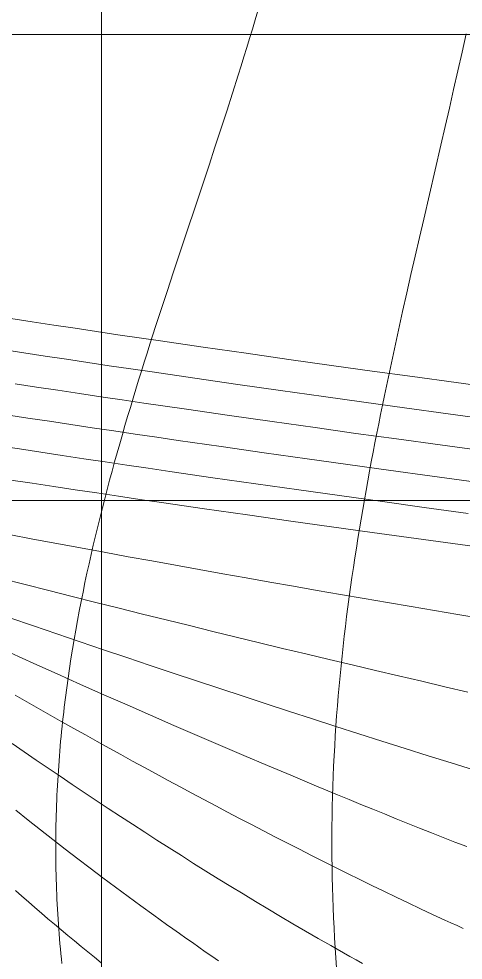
# Model space of a CAD drawing. Extents: x 11249 to 82946, y 15238 to 34763.
# Drawn here: x 55389 to 55628, y 25125 to 25630 of the extents above; entities that cross this region are included whole.
import ezdxf

# ---------------------------------------------------------------- set-up
doc = ezdxf.new("R2010")
doc.units = 0
doc.header["$LTSCALE"] = 250
doc.layers.add('03_Lines_Frames1', color=7, linetype='CONTINUOUS', lineweight=15)
doc.layers.add('03_Lines_Grid', color=253, linetype='CONTINUOUS', lineweight=15)
doc.layers.add('Make2D$Annotation$S0CO1', color=1, linetype='CONTINUOUS', true_color=0xff0000)

# ---------------------------------------------------------------- blocks, each defined once
blk = doc.blocks.new('*U5')
at = {"layer": '03_Lines_Grid'}
blk.add_line((0, -4367.57), (0, 3839.97), dxfattribs=at)
blk = doc.blocks.new('*U6')
at = {"layer": 'Make2D$Annotation$S0CO1', "color": 0, "linetype": 'ByBlock', "lineweight": -2, "transparency": 16777216}
blk.add_blockref('*U5', (3000, 0), dxfattribs=at)

msp = doc.modelspace()

# ---------------------------------------------------------------- linework, layer by layer
at = {"layer": '03_Lines_Frames1', "color": 2}
for points in [[(55412.51, 25123.18), (55412.24, 25125.83), (55411.97, 25128.48), (55411.72, 25131.13), (55411.48, 25133.78), (55411.25, 25136.43), (55411.04, 25139.09), (55410.83, 25141.74), (55410.64, 25144.4), (55410.46, 25147.06), (55410.29, 25149.71), (55410.14, 25152.37), (55409.99, 25155.03), (55409.86, 25157.69), (55409.74, 25160.35), (55409.64, 25163), (55409.54, 25165.66), (55409.46, 25168.32), (55409.39, 25170.98), (55409.33, 25173.63), (55409.28, 25176.29), (55409.24, 25178.95), (55409.22, 25181.61), (55409.21, 25184.27), (55409.21, 25186.93), (55409.22, 25189.59), (55409.25, 25192.25), (55409.28, 25194.9), (55409.33, 25197.56), (55409.39, 25200.22), (55409.46, 25202.88), (55409.54, 25205.52), (55409.63, 25208.16), (55409.74, 25210.8), (55409.85, 25213.45), (55409.98, 25216.09), (55410.12, 25218.73), (55410.27, 25221.37), (55410.43, 25224.01), (55410.6, 25226.65), (55410.78, 25229.28), (55410.97, 25231.92), (55411.18, 25234.56), (55411.39, 25237.19), (55411.62, 25239.83), (55411.85, 25242.46), (55412.1, 25245.09), (55412.35, 25247.7), (55412.62, 25250.31), (55412.9, 25252.92), (55413.18, 25255.52), (55413.48, 25258.13), (55413.78, 25260.73), (55414.42, 25265.94), (55415.1, 25271.14), (55415.82, 25276.33), (55416.58, 25281.52), (55417.37, 25286.71), (55418.19, 25291.83), (55419.05, 25296.96), (55419.94, 25302.07), (55420.87, 25307.18), (55421.82, 25312.28), (55422.81, 25317.38), (55423.84, 25322.47), (55424.89, 25327.56), (55425.96, 25332.59), (55427.06, 25337.61), (55428.18, 25342.63), (55429.34, 25347.64), (55430.52, 25352.64), (55431.72, 25357.64), (55432.96, 25362.63), (55434.21, 25367.62), (55435.48, 25372.56), (55436.77, 25377.49), (55438.08, 25382.41), (55439.41, 25387.33), (55440.77, 25392.25), (55442.14, 25397.16), (55443.53, 25402.06), (55444.94, 25406.96), (55446.35, 25411.83), (55447.79, 25416.69), (55449.23, 25421.54), (55450.7, 25426.39), (55452.17, 25431.24), (55453.66, 25436.08), (55455.16, 25440.92), (55456.68, 25445.76), (55458.2, 25450.57), (55459.73, 25455.39), (55462.81, 25465), (55465.93, 25474.6), (55469.08, 25484.19), (55472.24, 25493.77), (55475.42, 25503.35), (55488.24, 25541.78), (55491.44, 25551.41), (55494.62, 25561.05), (55497.79, 25570.7), (55500.92, 25580.36), (55504.03, 25590.03), (55507.1, 25599.7), (55508.66, 25604.64), (55510.19, 25609.58), (55511.72, 25614.51), (55513.24, 25619.45), (55514.74, 25624.39), (55516.22, 25629.32), (55517.69, 25634.27)], [(55433.53, 25123.64), (55429.94, 25126.56), (55426.35, 25129.49), (55422.78, 25132.44), (55419.21, 25135.39), (55415.65, 25138.35), (55412.11, 25141.32), (55408.58, 25144.3), (55405.05, 25147.29), (55401.54, 25150.29), (55398.03, 25153.3), (55394.53, 25156.32), (55391.04, 25159.35), (55387.55, 25162.39)]]:
    msp.add_lwpolyline(points, dxfattribs=at)
at = {"layer": '03_Lines_Frames1'}
for points in [[(55559.87, 25120.84), (55559.48, 25126.24), (55559.13, 25131.63), (55558.8, 25137.03), (55558.51, 25142.43), (55558.25, 25147.82), (55558.02, 25153.25), (55557.83, 25158.67), (55557.66, 25164.09), (55557.54, 25169.52), (55557.44, 25174.95), (55557.38, 25180.38), (55557.35, 25185.8), (55557.35, 25191.23), (55557.39, 25196.65), (55557.46, 25202.07), (55557.56, 25207.49), (55557.7, 25212.91), (55557.87, 25218.33), (55558.07, 25223.74), (55558.3, 25229.16), (55558.56, 25234.57), (55558.85, 25239.95), (55559.18, 25245.32), (55559.53, 25250.7), (55559.91, 25256.07), (55560.33, 25261.44), (55560.77, 25266.81), (55561.24, 25272.18), (55561.74, 25277.54), (55562.27, 25282.85), (55562.82, 25288.15), (55563.4, 25293.45), (55564, 25298.75), (55564.63, 25304.05), (55565.28, 25309.34), (55565.96, 25314.63), (55566.67, 25319.92), (55567.38, 25325.14), (55568.13, 25330.36), (55568.89, 25335.57), (55569.67, 25340.78), (55570.48, 25345.99), (55571.31, 25351.2), (55572.15, 25356.4), (55573.02, 25361.6), (55573.89, 25366.73), (55574.78, 25371.86), (55575.69, 25376.99), (55576.62, 25382.11), (55577.56, 25387.23), (55578.51, 25392.35), (55579.48, 25397.47), (55580.47, 25402.58), (55581.46, 25407.64), (55582.46, 25412.7), (55583.48, 25417.75), (55584.51, 25422.79), (55585.55, 25427.84), (55586.6, 25432.88), (55587.66, 25437.92), (55588.73, 25442.96), (55590.88, 25452.96), (55593.07, 25462.94), (55595.28, 25472.92), (55597.52, 25482.89), (55599.77, 25492.81), (55602.04, 25502.72), (55604.32, 25512.63), (55606.61, 25522.54), (55615.8, 25562.16), (55618.1, 25572.12), (55620.39, 25582.08), (55622.67, 25592.05), (55624.92, 25602.02), (55627.16, 25611.99), (55629.37, 25621.97)], [(55647.45, 25431.65), (55624.03, 25434.82), (55600.62, 25438.02), (55578.9, 25441.02), (55557.18, 25444.04), (55534.23, 25447.27), (55511.29, 25450.53), (55488.35, 25453.82), (55465.41, 25457.16), (55453.95, 25458.84), (55442.48, 25460.53), (55431.02, 25462.23), (55419.56, 25463.95), (55408.1, 25465.67), (55396.65, 25467.41), (55385.19, 25469.15)], [(55643.2, 25414.92), (55619.75, 25418.1), (55596.3, 25421.31), (55574.55, 25424.32), (55552.8, 25427.35), (55529.82, 25430.59), (55506.84, 25433.86), (55483.87, 25437.17), (55460.9, 25440.52), (55449.42, 25442.21), (55437.94, 25443.9), (55426.46, 25445.61), (55414.98, 25447.33), (55403.51, 25449.06), (55392.03, 25450.81), (55380.56, 25452.56)], [(55638.96, 25398.19), (55615.47, 25401.38), (55591.98, 25404.6), (55570.2, 25407.61), (55548.42, 25410.66), (55525.4, 25413.91), (55502.39, 25417.19), (55479.38, 25420.51), (55467.88, 25422.19), (55456.38, 25423.87), (55444.88, 25425.57), (55433.39, 25427.27), (55421.89, 25428.99), (55410.4, 25430.71), (55398.91, 25432.45), (55387.42, 25434.2)], [(55634.7, 25381.45), (55611.18, 25384.65), (55587.66, 25387.88), (55565.84, 25390.9), (55544.03, 25393.96), (55520.98, 25397.22), (55497.94, 25400.51), (55474.9, 25403.85), (55463.38, 25405.53), (55451.86, 25407.22), (55440.35, 25408.92), (55428.83, 25410.63), (55417.32, 25412.35), (55405.81, 25414.09), (55394.3, 25415.83), (55382.8, 25417.59)], [(55630.45, 25364.7), (55606.89, 25367.91), (55583.33, 25371.15), (55561.49, 25374.19), (55539.64, 25377.25), (55516.56, 25380.52), (55493.48, 25383.83), (55470.4, 25387.17), (55458.87, 25388.86), (55447.33, 25390.56), (55435.8, 25392.27), (55424.27, 25393.98), (55412.74, 25395.71), (55401.22, 25397.45), (55389.69, 25399.21), (55378.17, 25400.97)], [(55649.78, 25344.75), (55626.19, 25347.95), (55602.59, 25351.17), (55579, 25354.42), (55557.12, 25357.46), (55535.25, 25360.54), (55512.13, 25363.82), (55489.01, 25367.14), (55465.91, 25370.49), (55454.36, 25372.19), (55442.81, 25373.89), (55431.26, 25375.61), (55419.71, 25377.33), (55408.16, 25379.07), (55396.62, 25380.82), (55385.08, 25382.57)], [(55637.58, 25308.27), (55625.01, 25310.39), (55612.43, 25312.52), (55599.85, 25314.66), (55587.25, 25316.82), (55574.65, 25318.99), (55562.02, 25321.17), (55549.4, 25323.37), (55536.75, 25325.58), (55524.11, 25327.8), (55511.44, 25330.04), (55498.78, 25332.3), (55486.1, 25334.57), (55473.41, 25336.85), (55460.7, 25339.15), (55448, 25341.46), (55435.27, 25343.79), (55422.54, 25346.14), (55409.77, 25348.51), (55397, 25350.89), (55384.23, 25353.29)], [(55630.32, 25268.87), (55617.94, 25271.73), (55605.55, 25274.61), (55593.15, 25277.51), (55580.73, 25280.43), (55568.31, 25283.36), (55555.86, 25286.32), (55543.41, 25289.3), (55530.94, 25292.29), (55518.46, 25295.3), (55505.96, 25298.34), (55493.46, 25301.39), (55480.93, 25304.46), (55468.4, 25307.55), (55455.84, 25310.67), (55443.28, 25313.79), (55430.69, 25316.95), (55418.1, 25320.12), (55405.45, 25323.32), (55392.8, 25326.54), (55380.15, 25329.78)], [(55633.78, 25227.01), (55621.4, 25230.84), (55609.01, 25234.7), (55596.61, 25238.59), (55584.22, 25242.51), (55571.81, 25246.46), (55559.41, 25250.44), (55546.98, 25254.44), (55534.56, 25258.47), (55522.12, 25262.52), (55509.68, 25266.6), (55497.22, 25270.7), (55484.77, 25274.82), (55472.29, 25278.97), (55459.82, 25283.14), (55447.32, 25287.34), (55434.83, 25291.56), (55422.3, 25295.81), (55409.79, 25300.08), (55397.22, 25304.39), (55384.65, 25308.71)], [(55629.69, 25185.95), (55623.37, 25188.41), (55617.06, 25190.88), (55610.75, 25193.37), (55604.44, 25195.88), (55598.14, 25198.4), (55591.85, 25200.93), (55585.55, 25203.47), (55579.26, 25206.03), (55572.97, 25208.6), (55566.68, 25211.18), (55560.4, 25213.76), (55547.84, 25218.97), (55535.28, 25224.22), (55522.74, 25229.5), (55510.19, 25234.82), (55497.65, 25240.17), (55485.12, 25245.56), (55472.59, 25250.98), (55460.06, 25256.43), (55447.55, 25261.91), (55435.03, 25267.43), (55422.52, 25272.98), (55410, 25278.56), (55397.49, 25284.17), (55384.96, 25289.82)], [(55627.85, 25142.07), (55624.55, 25143.55), (55621.25, 25145.05), (55617.97, 25146.55), (55611.4, 25149.58), (55604.85, 25152.63), (55598.31, 25155.72), (55591.78, 25158.83), (55585.27, 25161.97), (55578.76, 25165.13), (55572.27, 25168.31), (55565.79, 25171.51), (55559.31, 25174.74), (55552.85, 25177.97), (55546.39, 25181.23), (55539.94, 25184.5), (55533.5, 25187.79), (55527.07, 25191.1), (55520.65, 25194.42), (55514.23, 25197.75), (55507.82, 25201.1), (55501.42, 25204.46), (55495.03, 25207.84), (55488.64, 25211.23), (55482.26, 25214.63), (55475.89, 25218.05), (55469.52, 25221.48), (55463.16, 25224.92), (55456.81, 25228.37), (55450.46, 25231.84), (55444.12, 25235.32), (55437.79, 25238.81), (55431.46, 25242.31), (55425.14, 25245.82), (55418.83, 25249.34), (55412.52, 25252.88), (55406.22, 25256.43), (55399.92, 25259.99), (55393.64, 25263.56), (55387.36, 25267.14)], [(55573.78, 25123.27), (55570.36, 25125.16), (55566.96, 25127.06), (55563.55, 25128.97), (55556.76, 25132.82), (55549.98, 25136.69), (55543.22, 25140.6), (55536.49, 25144.54), (55529.77, 25148.5), (55523.07, 25152.49), (55516.38, 25156.51), (55509.71, 25160.55), (55503.06, 25164.62), (55496.42, 25168.7), (55489.8, 25172.82), (55483.2, 25176.94), (55476.61, 25181.1), (55470.04, 25185.27), (55463.48, 25189.46), (55456.94, 25193.67), (55450.41, 25197.91), (55443.89, 25202.16), (55437.39, 25206.43), (55430.91, 25210.71), (55424.44, 25215.01), (55417.98, 25219.33), (55411.53, 25223.68), (55405.11, 25228.03), (55398.7, 25232.4), (55392.3, 25236.79), (55385.91, 25241.2)], [(55496.45, 25124.77), (55492.95, 25127.17), (55489.46, 25129.58), (55485.98, 25132), (55482.5, 25134.43), (55479.03, 25136.86), (55475.57, 25139.31), (55472.11, 25141.76), (55468.66, 25144.22), (55465.21, 25146.69), (55461.78, 25149.17), (55454.92, 25154.14), (55448.09, 25159.15), (55441.28, 25164.18), (55434.51, 25169.24), (55427.75, 25174.33), (55421.02, 25179.45), (55414.31, 25184.6), (55407.64, 25189.76), (55400.98, 25194.95), (55394.35, 25200.17), (55387.74, 25205.42)]]:
    msp.add_lwpolyline(points, dxfattribs=at)
at = {"layer": '03_Lines_Grid'}
for p, q in [((12843.68, 25621.52), (63550.2, 25621.52)), ((12843.68, 25371.52), (63550.2, 25371.52))]:
    msp.add_line(p, q, dxfattribs=at)

# ---------------------------------------------------------------- block references
at = {"layer": 'Make2D$Annotation$S0CO1', "xscale": -1}
msp.add_blockref('*U6', (58433.82, 28868.05), dxfattribs=at)

doc.saveas('drawing.dxf')
